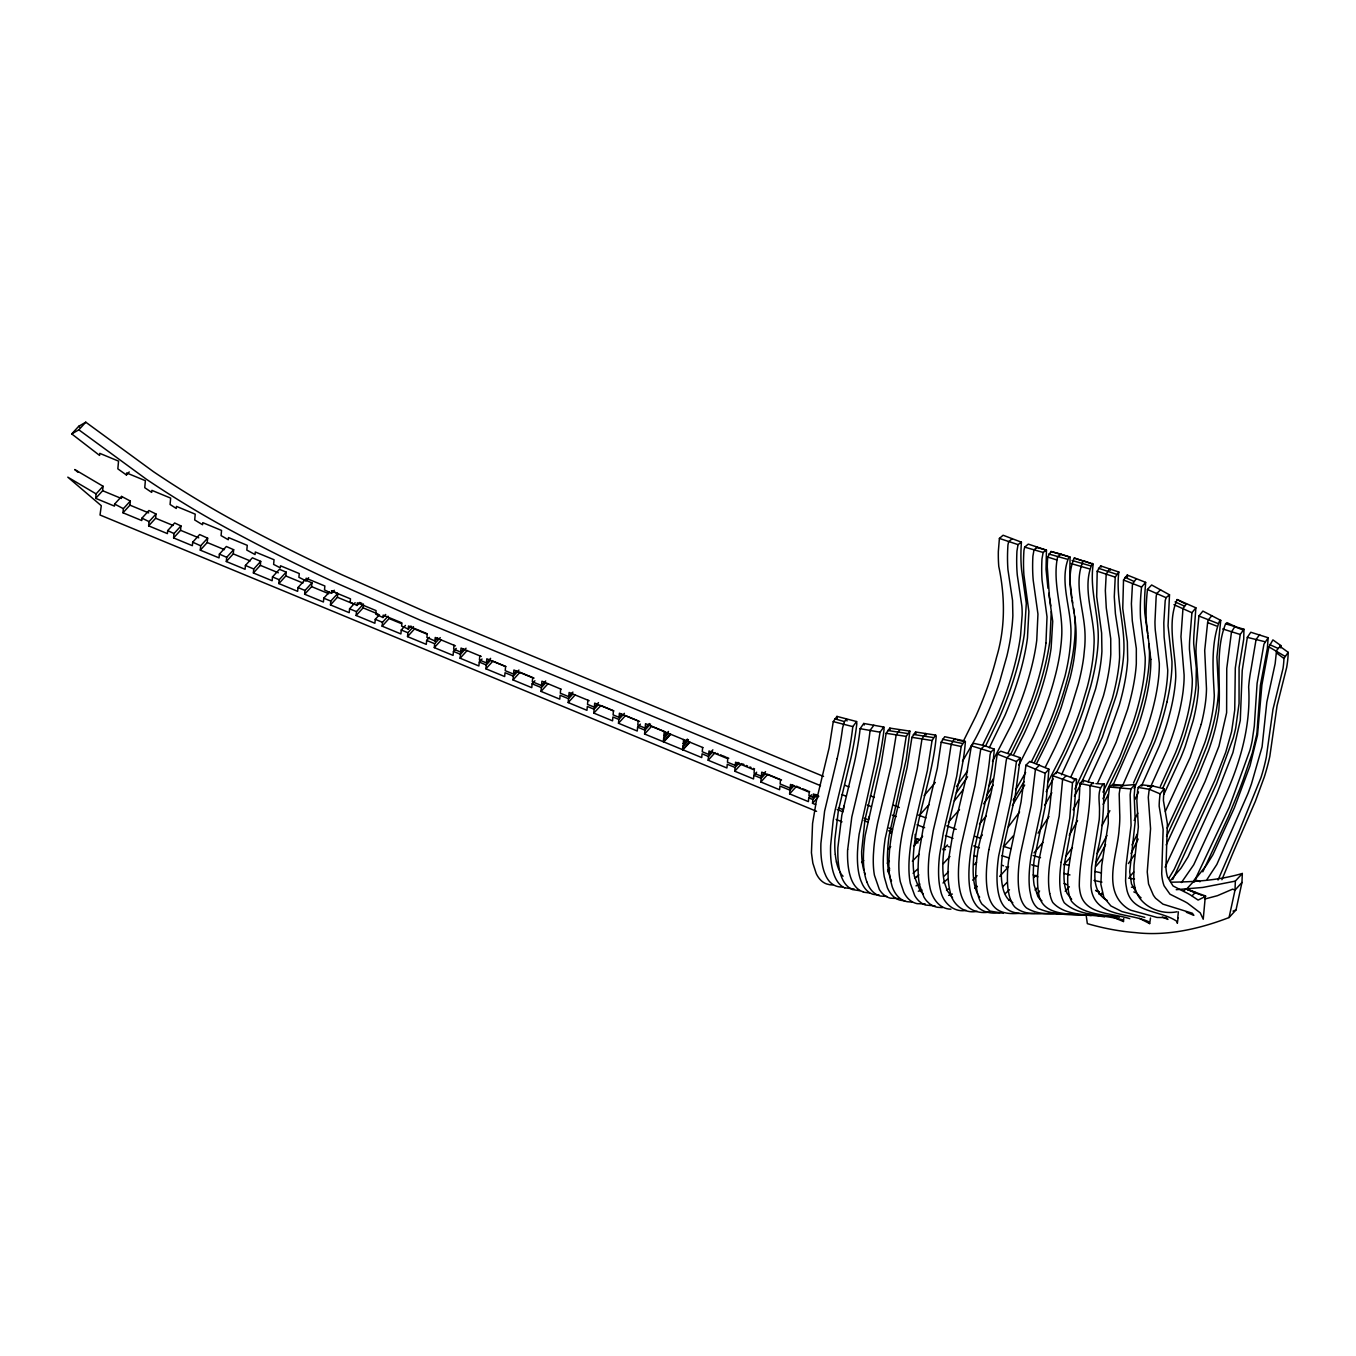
<?xml version="1.0" encoding="UTF-8"?>
<svg xmlns="http://www.w3.org/2000/svg" width="1356" height="1356" viewBox="0 0 1356 1356"><rect width="100%" height="100%" fill="white"/><g stroke="black" fill="none" stroke-linecap="round" stroke-linejoin="round"><path stroke-width="1.5" d="M1147.515 786.124L1153.227 786.124L1164.177 788.836L1164.16 790.751A63.664 21.374 -67.5 0 0 1163.414 800.582L1167.38 823.855L1165.957 868.043A83.496 28.018 -67.5 0 0 1166.397 871.908A81.546 27.357 -67.5 0 0 1167.516 876.976L1173.042 885.96L1184.805 892.028A453.209 152.092 -67.5 0 1 1190.67 895.113L1198.111 900.079L1205.908 896.197M1207.111 879.332L1216.841 864.45L1248.012 793.379A236.537 79.377 -67.5 0 0 1251.452 783.904L1262.08 746.919L1266.826 702.137L1275.149 663.694L1276.555 650.541L1280.81 645.524L1272.911 639.913L1268.894 646.88L1261.911 684.916L1257.521 735.037L1250.029 765.767L1234.401 807.752L1212.874 854.805L1206.264 865.45L1193.348 881.637M1166.194 844.941L1198.416 775.446L1208.552 750.495A86.072 28.883 -67.5 0 0 1218.875 709.425C1220.892 681.017 1214.976 650.744 1225.587 623.828L1243.944 629.235L1240.232 634.472L1235.299 668.101L1234.74 710.019L1231.621 731.511L1225.756 752.224L1214.84 780.327L1174.211 869.365L1168.838 878.298M1163.872 794.379L1180.652 757.97A97.09 32.578 -67.5 0 0 1185.093 746.732L1193.178 720.68A100.48 33.714 -67.5 0 0 1194.839 713.527A99.378 33.341 -67.5 0 0 1196.212 706.595A97.429 32.697 -67.5 0 0 1197.687 696.696A95.378 32.002 -67.5 0 0 1198.433 687.543L1195.975 652.405A105.836 35.51 -67.5 0 1 1196.314 643.727L1198.907 616.031L1202.874 611.098L1220.756 620.387L1216.925 657.067L1218.552 689.797A101.802 34.171 -67.5 0 1 1217.959 698.577A97.446 32.697 -67.5 0 1 1206.518 746.97L1196.28 772.53L1166.55 836.364M1280.742 647.914L1280.81 645.524M1220.756 620.387L1219.603 620.794C1210.654 643.964 1213.01 670.661 1214.298 695.408A93.327 31.324 -67.5 0 1 1213.637 704.273A91.242 30.612 -67.5 0 1 1212.789 710.629A89.394 30.002 -67.5 0 1 1207.281 734.867A87.208 29.273 -67.5 0 1 1205.026 742.156L1193.619 771.378L1167.177 828.109M1229.061 917.537L1236.028 909.91L1241.96 882.485L1242.316 873.484L1235.35 881.112L1235.011 890.112L1229.061 917.537C1199.636 928.894 1167.16 936.267 1135.531 932.623A247.538 171.076 42.4 0 1 1087.342 923.639L1086.19 915.52M847.703 849.5L851.805 816.99L864.365 764.428A180.755 60.664 -67.5 0 0 870.094 730.342L873.857 725.257L883.807 727.053L884.078 729.104A180.06 60.427 -67.5 0 1 883.163 736.359A185.636 62.291 -67.5 0 1 882.027 743.834A191.128 64.139 -67.5 0 1 880.688 751.478A196.383 65.902 -67.5 0 1 878.298 763.259L864.959 819.753L861.636 851.466A115.158 38.646 -67.5 0 0 862.026 860.246A116.921 39.239 -67.5 0 0 862.721 865.467A119.192 40.002 -67.5 0 0 863.772 870.145M1142.159 784.531L1159.244 746.173A100.751 33.815 -67.5 0 0 1168.414 718.782L1170.414 711.154A108.921 36.544 -67.5 0 0 1173.499 696.492A106.022 35.578 -67.5 0 0 1174.991 686.187A102.971 34.561 -67.5 0 0 1175.771 676.627C1175.72 651.219 1166.601 623.455 1177.127 599.555L1195.873 607.81L1191.924 612.726L1189.636 640.71A113.548 38.104 -67.5 0 0 1189.466 649.355L1192.28 679.102A96.005 32.222 -67.5 0 1 1191.738 690.984A98.615 33.103 -67.5 0 1 1190.958 697.493A100.802 33.832 -67.5 0 1 1189.856 704.323A103.192 34.629 -67.5 0 1 1186.737 718.697L1184.737 726.155A92.632 31.086 -67.5 0 1 1181.178 737.579A95.852 32.171 -67.5 0 1 1175.483 752.902L1160.329 786.463M1211.891 615.658L1208.281 619.895L1207.62 622.59L1204.704 650.473L1206.484 688.746A94.344 31.663 -67.5 0 1 1201.213 724.29M1088.105 781.802L1106.123 742.715L1119.276 705.154A112.667 37.815 -67.5 0 0 1127.683 659.779L1127.345 641.88L1122.751 608.505L1123.514 580.029L1127.26 575.063L1145.634 582.368L1145.464 585.402A174.636 58.613 -67.5 0 0 1144.837 613.336L1147.583 633.625M989.304 747.749L1004.898 715.578A122.532 41.121 -67.5 0 0 1010.017 702.95A123.904 41.578 -67.5 0 0 1019.898 673.44A120.938 40.578 -67.5 0 0 1023.119 661.118A118.362 39.714 -67.5 0 0 1027.458 637.964L1028.882 611.488L1023.933 575.097A189.077 63.444 -67.5 0 1 1023.95 550.316L1024.678 547.129L1028.272 544.112L1046.459 550.146L1046.035 569.266L1047.968 588.284M1071.901 597.996L1069.715 579.3L1070.07 557.113L1061.07 554.197L1057.612 556.791C1052.222 582.453 1062.426 607.861 1061.816 633.523A129.617 43.494 -67.5 0 1 1061.121 643.676L1060.273 650.88A112.785 37.849 -67.5 0 1 1055.612 674.322L1053.426 682.577A121.548 40.799 -67.5 0 1 1049.578 695.187L1045.154 707.917A132.057 44.324 -67.5 0 1 1032.967 737.291L1018.898 765.038M1055.917 773.666L1065.833 753.58A155.381 52.138 -67.5 0 0 1073.189 736.952A150.702 50.579 -67.5 0 0 1076.613 728.511L1079.868 720.019A142.126 47.697 -67.5 0 0 1084.359 707.273L1090.682 686.272A120.43 40.409 -67.5 0 0 1096.953 654.948A124.955 41.934 -67.5 0 0 1098.157 641.083C1099.343 615.268 1089.275 590.131 1093.207 564.215L1074.291 558.062C1064.511 579.588 1074.528 605.081 1075.884 628.031A123.023 41.29 -67.5 0 1 1075.461 647.168L1074.122 658.033A111.616 37.46 -67.5 0 1 1070.172 677.661L1061.358 707.001A132.024 44.307 -67.5 0 1 1056.646 719.748A138.261 46.409 -67.5 0 1 1045.883 744.817L1036.594 763.496M1092.377 563.367C1080.817 588.707 1095.885 618.641 1093.953 645.642A116.955 39.256 -67.5 0 1 1092.767 659.491A112.141 37.629 -67.5 0 1 1087.326 686.865L1081.071 707.832A133.617 44.833 -67.5 0 1 1076.562 720.595L1073.274 729.07A142.888 47.952 -67.5 0 1 1068.003 741.698A147.601 49.528 -67.5 0 1 1062.375 754.072L1048.205 781.734M977.151 911.283C964.201 914.232 952.082 904.181 950.081 891.536A121.193 40.68 -67.5 0 1 949.064 856.433L952.827 833.974L966.014 778.141L971.388 745.851L973.591 743.325L984.507 745.664L994.321 749.19L994.033 752.546A184.162 61.8 -67.5 0 1 988.27 789.056L975.591 843.873A112.768 37.849 -67.5 0 0 974.032 854.687A111.836 37.527 -67.5 0 0 975.523 888.604A114.616 38.46 -67.5 0 0 977.778 894.197M1150.786 659.372L1146.261 620.828A183.213 61.478 -67.5 0 1 1146.108 615.048A189.416 63.562 -67.5 0 1 1146.142 609.014A195.603 65.647 -67.5 0 1 1146.396 602.708A201.451 67.597 -67.5 0 1 1147.125 592.86L1147.447 589.47L1151.634 584.978L1169.499 594.809L1168.058 625.845L1171.974 661.389A112.836 37.866 -67.5 0 1 1171.754 670.457A117.633 39.477 -67.5 0 1 1166.889 702.103M1080.562 784.632L1102.377 737.122L1116.395 695.204A121.277 40.697 -67.5 0 0 1123.751 653.575C1125.565 626.218 1115.446 599.369 1118.836 572.029L1100.648 565.893L1097.207 571.198L1096.682 596.623L1101.631 633.082L1101.919 651.287A114.413 38.392 -67.5 0 1 1099.818 669.22A111.734 37.493 -67.5 0 1 1095.563 689.034L1081.63 731.155L1061.528 774.785M329.322 592.097L323.762 598.199L323.423 601.996L304.642 594.233L311.609 586.623L311.948 582.843L304.93 579.927L297.981 587.555L297.642 591.335L278.878 583.572L285.828 575.961L286.184 572.13L279.455 569.3L272.488 576.927L272.149 580.741L253.386 572.978L260.335 565.35L260.708 561.367L252.386 557.808L245.419 565.435L245.08 569.283L226.316 561.52L233.266 553.892L233.656 549.705L226.35 546.502L219.384 554.112L219.045 557.892L200.281 550.146L207.231 542.519L207.638 538.163L199.637 534.552L192.688 542.18L192.366 545.688L173.602 537.925L180.551 530.298L180.958 525.942L174.653 522.975L167.686 530.603L167.415 533.62L148.651 525.857L155.618 518.229L155.991 514.009L148.94 510.517L141.973 518.145L141.753 520.551L122.989 512.788L129.956 505.161L130.329 501.042L121.599 496.432L114.633 504.059L114.446 506.11L95.683 498.347L96.09 493.872L103.056 486.245L74.75 469.532L77.953 472.261M95.683 498.347L102.649 490.719L103.056 486.245M121.413 498.483L121.599 496.432M122.989 512.788L123.379 508.67L130.329 501.042M823.55 776.429L426.852 612.387L342.543 575.046A1466.565 1013.559 42.4 0 1 240.741 524.348A742.274 512.992 42.4 0 1 153.482 471.702L85.784 422.191L78.699 426.309L71.732 433.92L99.598 455.43L99.785 453.362L118.548 461.125L117.836 468.854L126.413 474.973L126.617 472.939L145.363 480.685L144.753 487.702L151.703 492.398L151.889 490.364L170.653 498.11L170.076 504.483L176.28 508.466L176.466 506.398L195.23 514.161L194.705 519.958L199.908 523.128L202.586 524.738L202.773 522.67L221.553 530.433L221.079 535.62L228.3 539.756L228.486 537.569L247.25 545.332L246.826 550.078L255.064 554.553L255.284 551.994L274.048 559.74L273.624 564.401L280.302 567.859L280.489 565.791L299.252 573.554L298.913 577.317L305.88 580.775L308.659 577.724M148.651 525.857L149.041 521.636L155.991 514.009M173.602 537.925L173.992 533.569L180.958 525.942M200.281 550.146L200.671 545.79L207.638 538.163M226.316 561.52L226.689 557.316L233.656 549.705M253.386 572.978L253.742 568.995L260.708 561.367M278.878 583.572L279.217 579.741L286.184 572.13M304.642 594.233L304.998 590.47L311.948 582.843M305.88 580.775L306.1 578.249L324.864 585.995L324.508 589.928L331.508 593.301L334.288 590.25M355.136 602.691L349.577 608.793L349.221 612.675L330.457 604.912L330.796 601.081L337.763 593.47L331.44 590.877M331.508 593.301L331.712 591.08L350.475 598.844L350.17 602.2L357.052 605.454L359.832 602.403M330.457 604.912L337.407 597.284L337.763 593.47M356.136 615.488L356.492 611.641L363.442 604.013L363.103 607.861L356.136 615.488L374.9 623.251L375.256 619.336L379.443 614.76M357.052 605.454L357.289 602.827L376.053 610.59L375.731 614.183L382.917 617.505L385.714 614.454M405.427 625.438L401.257 629.998L400.901 633.93L382.138 626.167L382.494 622.302L388.053 616.2M382.917 617.505L383.138 615.132L401.901 622.879L401.613 626.065L408.207 629.065L410.987 626.014M429.428 637.371L426.648 640.422L426.293 644.371L407.529 636.608L407.868 632.727L413.444 626.625M408.207 629.065L408.495 625.997L427.259 633.744L426.92 637.439L434.92 640.964L437.7 637.913M456.226 648.371L453.446 651.422L453.074 655.389L434.31 647.626L434.666 643.727L440.242 637.625M434.92 640.964L435.242 637.473L455.447 645.863M454.006 645.236L453.65 649.083L460.684 652.1L463.464 649.049M482.024 659.016L479.244 662.067L478.888 665.966L460.125 658.219L460.481 654.321L466.04 648.219M460.684 652.1L461.04 648.083L481.244 656.44M479.804 655.846L479.431 659.999L486.448 662.915L490.618 658.338M518.924 670.05L513.348 676.152L505.025 672.729L504.669 676.542L485.906 668.796L486.262 664.982L490.431 660.406M486.448 662.915L486.821 658.796L505.585 666.542L505.212 670.678L513.534 674.085L516.331 671.034M534.908 680.78L532.128 683.814L531.772 687.662L513.009 679.915L513.348 676.152M513.534 674.085L513.907 670.017L532.671 677.78L532.315 681.763L541.536 685.526L545.705 680.949M572.724 694.153L568.537 698.73L560.113 695.272L559.774 699.154L541.01 691.39L541.349 687.594L545.519 683.017M541.536 685.526L541.925 681.187L561.028 689.17M560.689 688.95L560.316 693.204L568.74 696.662L572.91 692.085M598.318 704.696L594.131 709.256L587.317 706.459L586.962 710.324L568.198 702.561L568.537 698.73M568.74 696.662L569.113 692.475L589.182 700.73M587.877 700.238L587.504 704.357L594.335 707.171L598.505 702.594M624.404 713.324L618.845 719.426L612.912 716.985L612.556 720.833L593.792 713.087L594.131 709.256M594.335 707.171L594.691 703.137L613.454 710.9L613.098 714.883L619.031 717.341L621.811 714.29M640.388 724.104L637.608 727.155L637.252 731.02L618.489 723.256L618.845 719.426M619.031 717.341L619.404 713.205L638.168 720.968L637.795 725.087L645.117 728.104L649.287 723.528M670.305 734.138L663.355 741.749L644.575 734.003L644.931 730.172L650.49 724.07M645.117 728.104L645.524 723.663L664.287 731.426L664.304 736.037L668.474 731.46M663.355 741.749L663.694 737.918L667.864 733.342M689.492 742.054L682.543 749.665L663.779 741.918L664.118 738.105L668.288 733.528M664.304 736.037L664.694 731.731M682.543 749.665L682.882 745.868L688.458 739.766M687.662 739.41L683.492 743.969L683.458 739.478M712.663 751.902L708.493 756.479L702.069 753.817L701.73 757.58L682.966 749.817L683.305 746.037L687.475 741.461M683.492 743.969L683.882 739.766M702.645 747.529L702.255 751.749L708.68 754.411L712.866 749.834M739.274 762.92L735.088 767.496L727.257 764.259L726.918 767.988L708.154 760.224L708.493 756.479M708.68 754.411L709.002 750.97L727.765 758.733L727.443 762.191L735.274 765.428L738.071 762.377M756.648 772.208L753.851 775.259L753.529 778.954L734.749 771.208L735.088 767.496M735.274 765.428L735.579 762.208L754.343 769.971L754.038 773.208L761.36 776.225L765.547 771.649M794.141 785.582L789.955 790.158L779.937 786.039L779.598 789.751L760.835 781.988L761.174 778.293L765.343 773.717M761.36 776.225L761.733 772.14L780.497 779.886L780.124 783.971L790.141 788.09L792.938 785.039M811.515 794.802L808.735 797.853L808.396 801.633L789.616 793.87L789.955 790.158M790.141 788.09L790.48 784.446L809.244 792.209L808.922 795.786L813.058 797.481L815.837 794.43M815.634 804.6L812.515 803.311L812.854 799.532L817.041 794.955M813.058 797.481L813.363 793.972L818.838 796.243M843.856 805.667L843.466 809.82L838.466 807.803M914.741 845.517L915.097 841.686L917.876 838.635M952.556 897.842L947.386 890.892L944.539 882.892A112.667 37.815 -67.5 0 1 943.844 850.178C948.675 813.566 962.641 778.683 965.387 741.715L964.557 740.952L961.184 746.495L956.76 776.056L943.437 832.313L939.606 854.958A121.345 40.714 -67.5 0 0 940.589 890.367C942.623 902.282 953.505 912.825 966.15 910.368M1114.09 917.673L1123.463 921.538L1123.751 918.537M1139.481 918.385L1149.634 923.589L1150.515 917.995M1178.381 911.876L1177.703 918.08M1118.836 572.029L1115.225 577.131L1114.276 596.793L1115.412 613.743L1119.31 639.083L1119.615 657.152A112.684 37.815 -67.5 0 1 1112.259 698.747L1097.818 740.698L1074.867 789.073M964.557 740.952L944.674 736.715L941.183 742.19L937.352 768.157L923.114 828.702L919.232 851.517A121.447 40.765 -67.5 0 0 919.554 884.976L923.894 896.96A144.753 48.579 -67.5 0 0 926.962 901.265L929.318 903.503A154.804 51.952 -67.5 0 0 933.25 905.944A160.144 53.748 -67.5 0 0 937.64 907.3L942.437 907.622M1003.423 913.3L990.05 911.113L981.897 904.045A120.125 40.307 -67.5 0 1 978.524 847.28L991.1 792.955A172.144 57.766 -67.5 0 0 993.219 781.717L994.389 774.446A187.077 62.783 -67.5 0 0 995.762 763.903L997.27 754.089L1000.728 751.19L1020.322 757.75L1015.237 795.718L1003.948 845.008A104.429 35.053 -67.5 0 0 1002.304 855.636A106.887 35.866 -67.5 0 0 1001.406 865.484A109.582 36.782 -67.5 0 0 1001.27 874.451A110.887 37.205 -67.5 0 0 1001.576 879.875A108.311 36.358 -67.5 0 0 1002.677 887.112A104.582 35.103 -67.5 0 0 1008.101 899.096L1012.813 902.74M923.148 893.79A137.142 46.019 -67.5 0 1 919.792 890.028L914.452 876.535A111.751 37.493 -67.5 0 1 913.317 856.382A116.091 38.951 -67.5 0 1 914.164 846.042C918.944 809.007 932.979 773.751 936.216 736.444L935.623 735.088L932.064 740.529L927.368 770.547L912.317 835.143A131.295 44.07 -67.5 0 0 910.469 846.483L910.012 850.127A121.684 40.833 -67.5 0 0 910.385 883.62L914.741 895.587A144.516 48.494 -67.5 0 0 918.978 901.045L921.453 903.028A154.126 51.731 -67.5 0 0 925.589 905.045L935.115 905.893M935.623 735.088L915.537 732.003L911.927 737.342L907.13 767.462L892.858 828.126A131.583 44.155 -67.5 0 0 889.519 850.466L888.892 860.552A120.328 40.375 -67.5 0 0 889.909 877.807L892.231 886.79A135.515 45.477 -67.5 0 0 894.74 892.18A140.973 47.307 -67.5 0 0 900.248 898.57A147.346 49.443 -67.5 0 0 907.232 901.706L911.995 902.096M890.045 877.044L888.4 870.111A112.023 37.595 -67.5 0 1 887.536 852.687L887.96 845.941A125.633 42.155 -67.5 0 1 889.214 835.16L906.266 759.089L909.893 731.121L906.215 736.41L901.418 766.53L885.163 838.669A134.193 45.036 -67.5 0 0 883.858 849.5L883.366 856.314A120.803 40.544 -67.5 0 0 884.265 876.807L887.366 887.705A137.075 46.002 -67.5 0 0 891.146 894.096A143.38 48.121 -67.5 0 0 900.147 900.198L904.808 900.893M1045.968 642.947L1047.018 616.895L1042.086 580.453A193.45 64.918 -67.5 0 1 1041.781 574.639A187.942 63.071 -67.5 0 1 1041.696 568.554A182.501 61.24 -67.5 0 1 1041.984 558.892L1043.137 552.451L1046.459 550.146M835.228 854.297A119.921 40.239 -67.5 0 1 834.906 839.245L838.398 810.481L850.975 757.919A188.348 63.207 -67.5 0 0 856.822 723.731L856.602 721.545L836.957 716.409L833.262 721.612L829.126 747.902L816.414 800.667L812.566 823.465L811.43 852.755L812.854 863.162L816.244 873.603A132.99 44.629 -67.5 0 0 826.652 883.959L829.635 884.705A124.498 41.782 -67.5 0 0 832.872 884.841M883.807 727.053L880.044 732.189L875.179 762.309L859.162 834.093A147.024 49.341 -67.5 0 0 857.958 844.788L857.517 851.534A125.023 41.951 -67.5 0 0 860.89 880.705L862.501 884.434A135.397 45.443 -67.5 0 0 873.095 894.333L879.315 895.18M909.893 731.121L889.841 728.121L886.129 733.291L881.281 763.411L865.213 835.262A143.6 48.189 -67.5 0 0 863.975 845.991L863.535 852.755A124.311 41.714 -67.5 0 0 866.891 881.959M1053.951 913.3C1041.12 913.368 1025.984 916.232 1015.271 907.469A109.48 36.731 -67.5 0 1 1008.983 894.401L1008.152 889.824A116.413 39.07 -67.5 0 1 1007.644 870.416A111.955 37.578 -67.5 0 1 1008.559 860.704L1021.051 802.023L1025.933 765.208L1029.814 761.377L1048.934 769.225L1045.171 773.259L1041.323 808.583L1031.289 855.229A104.005 34.9 -67.5 0 0 1029.882 865.23A109.887 36.866 -67.5 0 0 1029.814 890.434L1031.119 896.96A101.225 33.968 -67.5 0 0 1033.136 902.299A104.429 35.053 -67.5 0 0 1037.95 908.351C1054.087 915.334 1072.952 915.164 1090.343 914.554M1071.664 899.316L1067.087 893.384A87.106 29.239 -67.5 0 1 1065.291 888.044A88.513 29.713 -67.5 0 1 1064.511 883.79A89.36 29.985 -67.5 0 1 1064.07 879.027A90.14 30.256 -67.5 0 1 1064.206 868.111A92.361 31.002 -67.5 0 1 1064.765 862.06L1073.766 814.99L1076.511 779.497L1056.544 772.005L1052.764 775.717L1050.188 803.549A97.429 32.697 -67.5 0 1 1048.832 813.346L1039.221 858.924A106.344 35.697 -67.5 0 0 1038.56 892.502M1075.715 778.954L1072.494 782.751L1069.748 818.261L1061.155 862.179M1139.21 895.96A403.817 135.515 -67.5 0 1 1136.582 892.943L1131.48 883.909L1129.701 871.705L1135.26 821.024L1134.175 795.464L1135.125 784.548L1130.921 788.904L1130.141 794.701L1131.073 825.38L1126.073 865.535L1125.582 880.858A74.8 25.103 -67.5 0 0 1126.395 887.095C1129.972 913.859 1160.295 909.622 1176.957 921.436L1177.347 923.283L1178.059 917.876M1105.14 899.282C1089.817 888.502 1095.58 866.484 1097.513 850.873C1103.343 828.974 1103.479 806.464 1104.309 784.124L1103.208 784.226C1096.411 791.209 1100.021 802.803 1099.479 811.769A76.309 25.611 -67.5 0 1 1099.191 819.871L1091.597 866.891L1090.919 885.739A82.377 27.645 -67.5 0 0 1091.834 892.18C1098.326 917.131 1130.26 912.995 1149.074 921.894L1149.634 923.589M1093.784 783.497L1083.291 780.344L1079.8 783.429C1079.664 814.583 1071.393 844.652 1067.816 875.434A94.547 31.73 -67.5 0 0 1071.596 901.35C1082.58 914.419 1103.648 914.775 1119.412 917.215M1020.322 757.75L1016.458 761.564L1011.169 799.362L998.694 855.805A117.006 39.273 -67.5 0 0 998.558 893.689A113.294 38.019 -67.5 0 0 1004.83 907.249C1012.712 914.995 1024.763 913.808 1034.882 913.3M988.863 849.704L1001.847 792.345L1006.186 760.801L1006.898 757.716L1010.542 754.411M1135.125 784.548L1123.955 785.48L1112.751 784.412L1109.428 787.039L1108.089 798.582L1108.293 823.346L1101.682 865.789L1100.869 884.315L1103.886 897.418L1110.869 905.927L1121.887 911.554L1144.82 917.402M985.422 746.359L998.491 719.595A132.108 44.341 -67.5 0 0 1019.932 656.796A128.481 43.121 -67.5 0 0 1024.424 633.489L1026.306 603.386L1021.577 569.791A179.585 60.274 -67.5 0 1 1021.407 542.18L1003.084 535.23L999.406 538.417L998.338 551.502A180.755 60.664 -67.5 0 0 998.423 560.689A187.416 62.901 -67.5 0 0 998.779 566.435C1005.101 596.454 1005.457 627.523 996.575 657.185A136.651 45.867 -67.5 0 1 993.168 669.644L990.575 678.068A121.955 40.934 -67.5 0 1 986.202 690.797A124.972 41.934 -67.5 0 1 975.896 716.053L963.947 740.003M1153.227 786.124L1141.498 784.819L1138.277 787.446L1137.65 790.209L1136.853 800.599L1138.362 826.94L1134.023 865.094L1133.718 879.654A75.834 25.442 -67.5 0 0 1134.531 885.604C1137.548 905.164 1159.329 915.402 1176.991 911.757M837.177 758.614L824.584 811.227L820.905 843.347A132.024 44.307 -67.5 0 0 820.939 852.602A129.481 43.46 -67.5 0 0 821.668 860.89L822.55 865.84A139.007 46.646 -67.5 0 0 824.397 872.4L825.974 876.145A131.227 44.036 -67.5 0 0 835.076 885.654A134.99 45.307 -67.5 0 0 842.754 886.977M1201.23 724.29L1190.212 757.462L1165.363 811.38M1021.407 542.18L1018.051 544.62L1016.949 551.078A188.823 63.359 -67.5 0 0 1017.322 575.334L1021.865 606.081A106.582 35.765 -67.5 0 1 1022.153 614.997L1020.576 635.472A120.243 40.358 -67.5 0 1 1018.017 650.643A119.464 40.087 -67.5 0 1 1016.271 658.609L1015.271 662.677A123.566 41.46 -67.5 0 1 996.372 717.239L982.592 745.275M994.321 749.19L990.914 751.885L990.033 754.936A174.958 58.715 -67.5 0 1 984.49 791.243L971.76 846.093A120.718 40.511 -67.5 0 0 971.777 896.604A123.633 41.494 -67.5 0 0 975.049 903.554C980.117 912.029 990.897 914.13 999.999 912.707M1169.499 594.809L1166.058 597.674L1165.194 600.64L1163.804 622.845L1164.126 637.049L1167.736 670.067A104.937 35.205 -67.5 0 1 1167.211 679.509A107.378 36.036 -67.5 0 1 1165.923 689.763A110.209 36.985 -67.5 0 1 1162.194 708.273A107.531 36.087 -67.5 0 1 1160.16 716.036A104.734 35.154 -67.5 0 1 1150.854 743.935L1133.531 783.022M1049.544 597.911L1047.273 566.961A175.704 58.969 -67.5 0 1 1047.73 557.062L1050.968 551.502L1070.07 557.113M1069.087 556.672C1058.341 581.385 1072.189 609.624 1070.901 635.811A125.396 42.087 -67.5 0 1 1070.291 645.88L1069.46 653.067A112.073 37.612 -67.5 0 1 1064.918 676.458L1056.053 705.798A131.329 44.07 -67.5 0 1 1051.307 718.544A135.99 45.629 -67.5 0 1 1042.408 739.495L1031.187 762.225M1221.909 879.705L1231.909 855.45A448.141 150.38 -67.5 0 1 1240.977 834.398L1255.334 801.379L1264.301 776.971A90.462 30.357 -67.5 0 0 1269.843 756.207L1277.064 705.662L1286.658 667.525A72.224 24.239 -67.5 0 0 1288.2 652.338L1279.708 646.168M1170.262 880.756L1181.059 868.094L1188.059 856.806L1216.942 793.548L1232.926 752.58L1240.282 720.409L1242.232 670.423L1247.334 637.354L1250.791 632.252L1268.165 637.744L1263.945 644.151L1257.097 683.356L1254.317 726.019L1252.181 740.698A66.359 22.272 -67.5 0 1 1249.91 750.309L1229.282 807.227L1194.348 881.197M1204.009 896.384L1205.264 896.909L1203.23 919.232L1200.246 912.859L1187.619 903.232A446.599 149.872 -67.5 0 0 1181.771 900.113L1169.957 894.163L1164.109 885.841A90.666 30.425 -67.5 0 1 1161.719 873.688L1163.143 829.482L1159.16 806.21A72.343 24.272 -67.5 0 1 1160.143 793.87L1164.177 788.836M1202.789 871.823L1228.383 816.566L1239.35 789.904A414.428 139.075 -67.5 0 0 1243.164 779.819L1252.3 752.987L1256.876 733.799L1260.385 685.373L1267.335 648.541L1268.165 637.744M1172.754 879.468L1216.586 783.632L1233.231 738.037A82.343 27.629 -67.5 0 0 1235.723 727.884L1239.045 703.561L1239.079 667.44L1243.723 639.151L1243.944 629.235M1162.906 787.87L1178.042 754.292A104.31 35.002 -67.5 0 0 1185.093 735.138L1190.568 716.29A110.344 37.036 -67.5 0 0 1196.06 685.238L1196.314 668.118L1193.704 643.693A105.7 35.476 -67.5 0 1 1193.907 635.032L1195.873 607.81M1135.972 579.114L1132.463 584.199L1131.396 603.759L1132.294 620.794L1136.328 648.575L1136.311 663.796A112.412 37.731 -67.5 0 1 1127.7 709.103L1116.141 742.291L1097.801 782.632M1150.397 787.294L1167.414 749.529A97.14 32.595 -67.5 0 0 1176.618 722.46L1178.601 714.917A106.531 35.748 -67.5 0 0 1181.703 700.391A103.954 34.883 -67.5 0 0 1183.229 690.17L1183.839 683.763A97.717 32.798 -67.5 0 0 1184.11 674.915L1180.957 636.71L1182.957 608.708L1186.5 603.742M1123.293 784.124L1144.057 736.613A108.768 36.51 -67.5 0 0 1153.837 704.628A111.328 37.358 -67.5 0 0 1157.549 685.966A108.514 36.409 -67.5 0 0 1159.312 663.169L1155.295 630.286A168.076 56.41 -67.5 0 1 1154.956 621.862L1156.159 596.691L1156.719 593.504L1160.567 589.792M1134.158 788.463L1154.888 741.546A113.362 38.053 -67.5 0 0 1165.024 709.781A116.26 39.019 -67.5 0 0 1166.906 702.103M852.314 889.367A130.261 43.714 -67.5 0 1 837.872 847.67L841.805 815.329L854.365 762.801A180.924 60.715 -67.5 0 0 860.145 728.664L863.738 723.477L873.857 725.257M1138.532 792.023L1134.853 799.464M1137.362 833.991L1132.023 844.89M1138.159 839.042L1131.023 853.568M1137.803 813.125L1134.192 820.482M1112.903 785.327L1135.633 733.376A111.548 37.426 -67.5 0 0 1150.82 659.321M1218.027 880.027L1231.011 850.161A453.735 152.262 -67.5 0 1 1238.808 832.143L1260.927 777.734A80.852 27.137 -67.5 0 0 1263.589 768.699A83.428 28.001 -67.5 0 0 1266.335 757.055L1272.979 709.341L1283.013 668.508A63.902 21.442 -67.5 0 0 1283.946 658.474L1288.2 652.338M847.059 720.968L846.636 719.239L844.415 721.595L842.551 728.019A177.433 59.545 -67.5 0 1 837.16 758.614M1102.97 792.141L1119.954 756.614L1132.718 723.731A113.819 38.188 -67.5 0 0 1136.548 711.442A112.09 37.612 -67.5 0 0 1145.193 657.253L1140.549 618.472A182.636 61.291 -67.5 0 1 1141.549 587.063L1145.634 582.368M1108.377 794.26L1103.157 804.379M1034.374 762.581L1044.256 742.478A142.278 47.748 -67.5 0 0 1061.053 700.34A133.007 44.629 -67.5 0 0 1065.036 687.662L1068.443 675.22A120.769 40.527 -67.5 0 0 1073.749 647.965L1074.528 640.812A134.346 45.087 -67.5 0 0 1075.139 630.743A131.752 44.223 -67.5 0 0 1075.172 624.506L1074.63 615.912M1102.937 798.718L1120.107 763.411L1133.413 730.664A123.379 41.409 -67.5 0 0 1141.227 706.052A120.667 40.494 -67.5 0 0 1149.447 652.168L1149.007 643.71M1045.188 767.445L1055.121 747.393A143.448 48.138 -67.5 0 0 1058.85 739.122A140.448 47.138 -67.5 0 0 1064.155 726.511L1065.816 722.273A133.668 44.85 -67.5 0 0 1070.511 709.51L1078.257 684.288A111.701 37.476 -67.5 0 0 1083.732 656.88L1084.783 646.304A122.447 41.087 -67.5 0 0 1085.003 633.591C1084.19 609.624 1073.105 583.182 1083.342 560.672L1093.207 564.215M1070.63 777.395L1088.919 738.003L1103.411 695.882A112.751 37.832 -67.5 0 0 1110.784 654.151L1110.734 638.761L1106.276 607.912L1105.343 590.623L1106.208 574.08L1109.733 568.859L1110.344 570.164M1109.869 810.651L1102.055 825.567M1106.971 835.482L1097.173 853.568M1010.83 754.072L1022 731.359A135.414 45.443 -67.5 0 0 1036.984 693.492L1039.73 685.034A125.091 41.985 -67.5 0 0 1049.849 641.1L1051.29 611.488M1013.898 754.292L1023.831 734.325A128.769 43.223 -67.5 0 0 1036.035 705.018A125.922 42.256 -67.5 0 0 1040.459 692.289A120.125 40.307 -67.5 0 0 1044.273 679.695A117.04 39.273 -67.5 0 0 1046.476 671.457A114.565 38.443 -67.5 0 0 1049.171 659.457A113.175 37.985 -67.5 0 0 1051.12 648.032L1052.714 621.336L1048.815 593.284M1079.901 785.938L1074.444 796.226M1105.615 844.517L1095.919 862.925M1008.118 752.8L1019.983 728.799A126.888 42.578 -67.5 0 0 1033.323 695.12A122.379 41.07 -67.5 0 0 1037.374 682.475A118.718 39.833 -67.5 0 0 1039.73 674.152A115.294 38.697 -67.5 0 0 1045.985 642.93M1053.171 778.869L1046.205 791.633M1078.63 799.752L1073.138 809.803M1077.545 820.634L1069.257 835.364M1025.628 772.496L1015.661 789.836M1051.832 792.735L1044.764 805.176M992.524 761.428L1010.695 726.138A122.769 41.205 -67.5 0 0 1014.356 717.832A124.888 41.917 -67.5 0 0 1025.475 688.272A121.243 40.68 -67.5 0 0 1029.306 675.678A119.159 39.985 -67.5 0 0 1031.509 667.44A116.667 39.155 -67.5 0 0 1036.747 640.303L1037.95 614.082L1033.238 580.47A193.654 64.986 -67.5 0 1 1032.713 571.876A189.772 63.681 -67.5 0 1 1032.628 565.791A186.094 62.444 -67.5 0 1 1032.899 556.163L1034.035 549.722L1037.357 547.383M1023.933 781.768L1013.169 800.074M1024.695 785.073L1012.407 805.464M1165.092 867.213L1205.077 781.497L1218.976 746.156L1226.621 712.748L1226.756 668.457L1231.485 631.93L1234.774 626.743L1242.672 629.828M844.737 887.875A132.159 44.358 -67.5 0 1 831.753 865.653L831.33 863.145A128.532 43.138 -67.5 0 1 830.618 845.551L833.126 820.922A114.735 38.51 -67.5 0 1 835.296 809.346L847.059 760.699A179.382 60.206 -67.5 0 0 852.805 726.596L856.602 721.545M1049.002 816.515L1038.018 833.16M993.27 778.853L988.914 785.938M993.151 785.09L986.609 795.616M967.591 770.801L956.472 786.531M1134.311 855.094L1128.395 863.552M967.591 776.802L956.472 792.65M990.355 794.48L983.659 803.803M1019.593 811.939L1008.389 826.804M1259.639 634.54L1256.063 639.591L1251.029 669.406A100.361 33.68 -67.5 0 0 1248.656 686.984C1251.012 725.969 1240.079 763.733 1223.858 798.854A205.773 69.054 -67.5 0 1 1219.536 808.888L1193.721 864.789L1181.432 882.553M1072.443 847.483L1065.918 856.06M963.268 789.582L954.336 800.837M1042.9 842.432L1034.035 852.873M935.318 782.429L924.148 795.65M1102.343 858.84L1096.14 866.077M986.168 816.075L979.473 823.94M1133.735 872.027L1129.836 876.62M959.506 809.6L948.386 822.211M1013.305 835.855L1004.406 845.89M929.03 804.6L920.148 814.532M1070.121 857.619L1063.697 864.653M943.013 849.856L947.454 844.957M974.371 864.653L976.591 862.196M1033.747 877.654L1035.933 875.264M980.168 837.466L982.388 835.008M1008.542 866.654L999.694 876.4M1100.411 894.807L1102.377 892.638M1184.093 890.672L1185.788 888.807L1194.28 891.943M71.732 433.92L78.834 429.818L85.784 422.191M126.43 474.99L129.227 471.939M382.138 626.167L389.087 618.556L401.478 623.675M407.529 636.608L414.478 628.981L427.293 634.286M434.31 647.626L441.276 639.998M460.125 658.219L467.074 650.592M485.906 668.796L492.872 661.169L505.89 666.542M513.009 679.915L519.975 672.288L534.044 678.102M541.01 691.39L547.96 683.78M568.198 702.561L575.147 694.933M593.792 713.087L600.911 705.527M618.489 723.256L625.455 715.629L639.625 721.494M644.575 734.003L651.541 726.375L702.967 747.597M663.881 735.867L666.66 732.816M663.779 741.918L670.728 734.291M683.068 743.8L687.238 739.223M682.966 749.817L689.916 742.207M708.154 760.224L715.12 752.597M734.749 771.208L741.715 763.581M760.835 781.988L767.801 774.361L781.548 780.039M789.616 793.87L796.582 786.243L797.972 786.819M812.515 803.311L818.092 797.209M922.639 836.262L913.775 845.991M949.963 856.416L943.318 863.636M1241.96 882.485L1235.011 890.112L1232.672 889.129L1217.468 895.672L1205.077 898.943M1069.342 886.739L1065.155 891.282M890.163 833.245L892.384 830.821M899.655 729.867L896.13 735.206L891.248 765.377L877.824 822.024A127.176 42.68 -67.5 0 0 875.671 833.618L875.112 837.347A138.397 46.443 -67.5 0 0 873.857 848.11L873.4 854.873A121.498 40.765 -67.5 0 0 874.417 875.213L879.332 889.434A140.143 47.036 -67.5 0 0 890.468 898.18L898.52 898.536M918.978 854.365L912.368 861.246M888.502 848.89L890.706 846.585M977.1 875.671L972.693 880.18M1006.949 882.485L1002.576 886.943M1035.086 890.112L1037.238 887.892M1037.493 893.146L1039.611 890.977M1039.476 765.089L1035.459 769.191L1031.17 805.345L1020.678 852.822A106.514 35.748 -67.5 0 0 1019.17 863.026L1018.814 866.281A113.565 38.121 -67.5 0 0 1019.119 891.316L1019.983 895.757A105.887 35.527 -67.5 0 0 1026.543 907.995C1039.527 916.029 1056.07 913.571 1070.715 913.944M1192.178 895.74L1195.45 892.367L1205.213 895.841M948.471 871.823L944.081 876.112M887.214 863.247L889.383 861.179M1009.474 889.739L1005.186 893.689M861.569 862.535L863.721 860.535M917.368 869.365L913.063 873.264M947.336 879.213L943.03 883.01M974.913 888.18L977.066 886.231M1066.087 775.683L1062.595 779.378L1059.222 815.973L1050.103 860.721A102.937 34.544 -67.5 0 0 1049.747 893.519M1152.244 786.243L1149.227 789.26L1148.278 797.294L1150.566 828.736L1147.244 871.976L1148.549 883.976L1153.295 895.062A245.911 82.53 -67.5 0 0 1155.6 898.265L1162.94 904.147L1192.365 913.249L1193.856 915.351L1186.347 912.249M918.843 874.874L914.605 878.349M1225.587 623.828L1226.977 622.658L1235.74 626.743M887.621 871.84L889.739 870.094M887.553 869.976L889.672 868.298M1093.19 782.582L1089.953 785.819C1091.004 819.685 1079.427 852.28 1079.291 885.993A87.75 29.442 -67.5 0 0 1080.173 892.57C1084.614 914.961 1112.513 912.961 1129.768 918.673M915.741 877.671L917.826 876.078M1123.209 784.955L1120.107 787.904L1119.192 793.87L1119.7 813.024A91.852 30.815 -67.5 0 1 1119.175 828.567C1117.836 854.026 1100.97 890.604 1127.65 908.52A213.723 71.732 -67.5 0 0 1130.904 910.249L1157.024 917.453L1166.143 917.622L1167.974 919.402L1162.329 917.08M984.507 745.664L980.727 749.224L975.1 785.378L961.37 844.602A124.125 41.663 -67.5 0 0 959.268 859.128A121.006 40.612 -67.5 0 0 960.692 893.485L961.319 895.587A127.193 42.68 -67.5 0 0 963.675 901.079C968.218 910.74 979.863 914.012 989.694 911.944M975.184 887.841L977.218 886.536M946.454 890.045L948.386 889.061M919.877 884.01L916.012 885.875M1012.271 538.62L1008.627 541.739L1007.949 544.942A180.195 60.478 -67.5 0 0 1007.508 557.909A185.23 62.156 -67.5 0 0 1007.627 563.96A189.23 63.495 -67.5 0 0 1007.949 569.723L1012.542 600.454L1012.864 615.505A158.94 53.342 -67.5 0 1 1012.101 625.726L1010.728 636.608A122.447 41.087 -67.5 0 1 1008.644 648.151A120.531 40.443 -67.5 0 1 1006.864 656.135L999.83 681.051A122.599 41.138 -67.5 0 1 986.948 714.832A126.447 42.426 -67.5 0 1 975.218 739.02L964.625 757.648A199.518 66.953 -67.5 0 1 962.438 761.208M1233.028 911.147L1236.028 909.91M952.336 894.062L948.624 895.401M1008.661 900.181L1010.491 899.503M1242.316 873.484C1219.451 880.18 1195.178 881.892 1171.431 882.18M1235.35 881.112L1202.84 887.434L1176.228 889.689M921.995 889.977L918.3 891.214M1091.122 915.656C1072.715 913.097 1041.459 917.859 1038.527 892.553M1104.479 916.842C1087.461 913.995 1064.985 916.198 1052.781 902.486A96.039 32.222 -67.5 0 1 1050.73 897.519L1049.73 893.536M1098.292 891.977L1099.394 891.858L1095.597 890.367M925.199 903.927L917.114 903.655A151.94 50.986 -67.5 0 1 912.791 902.079A147.363 49.443 -67.5 0 1 908.961 899.35A143.55 48.172 -67.5 0 1 906.706 896.892A140.38 47.104 -67.5 0 1 903.808 892.248L900.35 881.942A120.209 40.341 -67.5 0 1 898.909 862.196L899.553 852.077A130.939 43.934 -67.5 0 1 902.96 829.669L917.249 768.971L921.995 738.884L925.589 733.494L926.131 734.952M854.127 888.994L844.754 887.824M1019.153 913.334C1010.356 914.08 999.948 913.69 993.779 906.401A117.463 39.426 -67.5 0 1 987.287 889.841A118.481 39.765 -67.5 0 1 988.846 849.72M886.943 896.452L880.536 896.045A137.058 46.002 -67.5 0 1 868.484 885.688L866.874 881.993M1123.955 785.48L1113.056 785.819L1112.751 784.412M859.941 890.739L852.229 889.536M869.552 892.96L863.314 892.18M1095.885 783.615L1104.309 784.124M1177.127 599.555L1185.33 603.81M950.929 909.181C938.894 909.113 931.487 897.231 929.775 886.502A121.362 40.731 -67.5 0 1 929.402 853.195L933.267 830.431L946.674 773.971L951.2 744.207L954.641 738.698L955.404 739.681M1109.428 787.039L1130.921 788.904M906.215 736.41L886.129 733.291M907.673 733.545L887.638 730.477M1131.429 887.18L1135.328 887.688M913.317 734.444L933.386 737.579M911.927 737.342L932.064 740.529M1128.616 878.112L1134.497 879.044M1138.277 787.446L1149.227 789.26L1160.143 793.87M860.128 728.68L880.044 732.189M1101.936 894.706L1099.004 894.163L1099.191 892.095L1096.207 890.875M1100.225 787.751L1079.8 783.429M942.454 739.223L962.336 743.495M941.183 742.19L961.184 746.495M1101.936 882.129L1093.987 880.434M957.404 740.088L965.387 741.715M852.805 726.613L833.262 721.612M1094.987 871.484L1100.953 872.806M1072.494 778.547L1076.511 779.497M1264.945 641.727L1247.334 637.354M1066.867 559.113L1048.73 553.994M1061.07 554.197L1050.968 551.502M990.914 751.885L971.388 745.851M1024.678 547.129L1043.137 552.451M1072.071 560.486L1090.173 565.74M1070.969 563.537L1089.004 568.757M1240.232 634.472L1222.739 628.964M834.754 718.782L844.415 721.595M1084.207 561.401L1074.291 558.062M1036.255 547.214L1045.357 549.943M1018.051 544.62L999.406 538.417M1141.566 587.046L1123.514 580.029M1047.73 557.062L1056.765 559.943M1097.207 571.198L1115.225 577.131M1098.445 568.232L1116.649 574.317M1072.494 782.751L1052.764 775.717M975.032 836.347L980.693 838.313M973.727 845.941L979.388 847.924M1185.788 888.807L1196.212 892.655M945.403 849.704L943.047 848.822M1217.671 623.387L1198.907 616.031M946.776 825.838L956.2 829.364M945.471 835.584L953.014 838.381M997.27 754.089L1016.458 761.564M918.283 815.007L925.894 817.905M917.029 824.804L924.639 827.702M1207.62 622.59L1216.502 625.997M919.521 839.906L915.402 838.313L915.147 834.415M888.96 827.991L892.485 829.38M893.587 805.227L899.282 807.515M892.316 815.142L896.13 816.651M864.297 818.193L868.382 819.821L869.349 816.126M1194.365 879.4L1200.026 881.705M532.128 683.814L541.349 687.594M808.735 797.853L812.854 799.532M360.781 602.912L361.95 603.386M330.796 601.081L323.762 598.199M349.577 608.793L356.492 611.641M375.256 619.336L382.494 622.302M401.257 629.998L407.868 632.727M426.648 640.422L434.666 643.727M453.446 651.422L460.481 654.321M637.608 727.155L644.931 730.172M915.097 841.686L918.029 842.89M1194.551 881.976L1193.517 881.553L1186.483 889.18L1195.806 892.994M1196.975 893.485L1199.331 894.452M1200.501 894.926L1201.67 895.418M1133.836 891.926L1136.175 892.892M845.059 785.327L848.958 786.938M870.45 795.836L874.366 797.447M1064.019 883.485L1067.545 884.943M820.499 785.666L419.885 620.014L335.576 582.673A1466.565 1013.559 42.4 0 1 233.791 531.959A742.274 512.992 42.4 0 1 146.516 479.329L78.834 429.818M842.008 794.565L845.907 796.175M867.416 805.074L871.315 806.684M1033.153 874.925L1034.34 875.4M1035.509 875.891L1037.849 876.857M102.649 490.719L120.82 498.245M1002.389 865.331L1003.559 865.823M1005.915 866.789L1007.084 867.281M129.956 505.161L148.702 512.907M974.083 855.551L976.422 856.517M155.618 518.229L173.11 525.467M948.132 846.432L949.302 846.907M180.551 530.298L198.756 537.824M207.231 542.519L224.452 549.638M602.081 706.001L613.81 710.866M717.036 753.394L718.205 753.885M720.561 754.851L721.731 755.326M722.901 755.817L725.24 756.784M726.426 757.275L728.765 758.241M742.834 764.038L744.02 764.53M746.359 765.496L747.529 765.987M749.885 766.954L751.055 767.445M753.394 768.411L754.563 768.886M799.142 787.294L800.311 787.785M802.65 788.751L807.345 790.701M808.515 791.175L809.702 791.667M233.266 553.892L250.199 560.909M260.335 565.35L278.336 572.791M285.828 575.961L302.947 583.029M311.609 586.623L328.762 593.708M337.407 597.284L354.56 604.369M363.103 607.861L378.019 614.031M837.11 809.447L842.974 811.871M888.705 830.804L891.045 831.77M753.851 775.259L761.174 778.293M816.583 811.329L100.022 515.009L101.293 505.703L67.8 477.159L96.09 493.872M836.16 819.431L842.025 821.855M864.077 820.6L868.162 822.295M486.262 664.982L479.346 662.101M297.981 587.555L304.998 590.47M1025.933 765.208L1045.171 773.259M279.217 579.741L272.488 576.927M253.742 568.995L245.419 565.435M1147.447 589.47L1166.058 597.674M226.689 557.316L219.384 554.112M1269.504 644.558L1278.03 648.354M1191.924 612.726L1173.957 604.674M1175.076 601.895L1184.466 606.132M200.671 545.79L192.688 542.18M1125.09 577.334L1133.802 581.368M173.992 533.569L167.686 530.603M1268.894 646.88L1284.996 656.338M149.041 521.636L141.973 518.145M123.345 508.653L114.633 504.059M1106.242 899.943L1107.377 900.537M1276.505 652.914L1283.946 658.474M1041.917 900.825L1040.781 899.96A96.09 32.239 -67.5 0 1 1037.849 896.401L1034.153 885.197A103.192 34.629 -67.5 0 1 1033.323 872.315A100.48 33.73 -67.5 0 1 1033.56 866.416A98.293 32.985 -67.5 0 1 1034.136 860.111L1045.086 806.837A114.057 38.273 -67.5 0 0 1046.561 796.752L1048.934 769.225M78.699 426.309L79.835 427.191M1140.125 896.909L1141.057 897.808M978.676 895.774L979.659 897.197M1100.648 565.893L1101.36 566.978M890.756 879.078L891.536 880.959M1123.463 921.538L1122.802 919.927C1103.818 914.283 1079.325 916.809 1064.274 902.757A98.276 32.985 -67.5 0 1 1061.206 862.128M915.537 732.003L916.046 733.562M863.738 723.477L864.23 725.019M1141.498 784.819L1141.803 786.124M836.957 716.409L837.313 718.273M889.841 728.121L890.197 730.003M1072.325 600.505L1072.765 602.996M1049.663 598.267L1050.781 605.979M1148.007 636.049L1148.379 638.523M1073.579 608.047L1074.325 613.217M1127.26 575.063L1127.548 577.08M1083.291 780.344L1083.495 782.056M843.059 876.23A122.294 41.036 -67.5 0 1 841.957 874.942M840.94 873.501A122.294 41.036 -67.5 0 1 840.008 871.908M836.533 862.179A122.294 41.036 -67.5 0 1 835.33 854.585M839.127 870.179A125.43 42.087 -67.5 0 1 836.432 861.874M865.128 874.281A119.192 40.002 -67.5 0 1 864.416 872.281M863.433 891.892A129.803 43.562 -67.5 0 1 847.602 849.619M1068.748 865.298A881.112 608.963 42.4 0 1 1064.663 864.264M1040.527 857.704A881.112 608.963 42.4 0 1 1033.086 855.551M1010.745 848.67A881.112 608.963 42.4 0 1 1003.304 846.246M1069.952 874.942A881.112 608.963 42.4 0 1 1063.833 873.433M1037.289 866.382A881.112 608.963 42.4 0 1 1031.713 864.789M1009.389 858.06A881.112 608.963 42.4 0 1 1001.931 855.687"/></g></svg>
